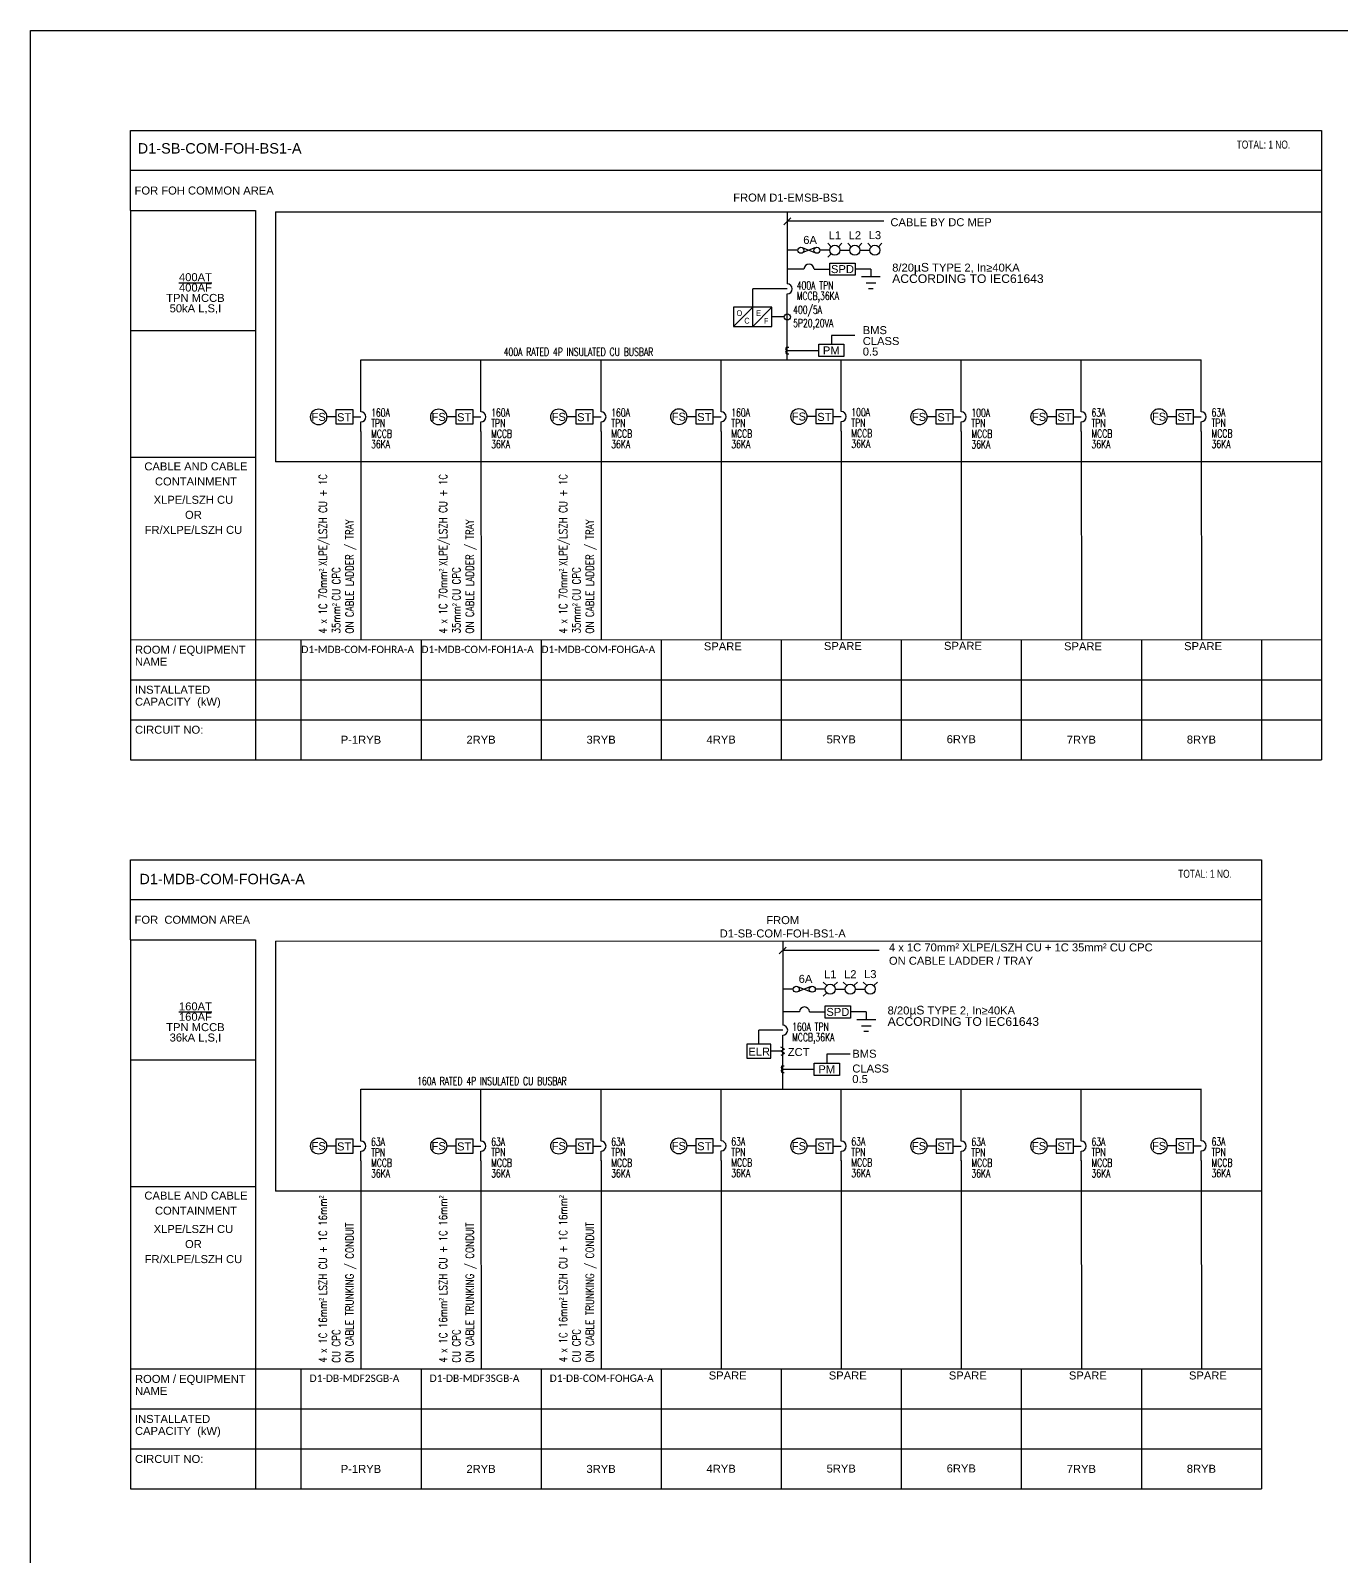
# Model space of a CAD drawing. Header units: inches. Extents: x 155818 to 1515405, y 4999 to 215277.
# Drawn here: x 155818 to 188575, y 177141 to 215277 of the extents above; entities that cross this region are included whole.
import ezdxf
from ezdxf.enums import TextEntityAlignment as Align

# ---------------------------------------------------------------- set-up
doc = ezdxf.new("R2010")
doc.units = ezdxf.units.IN
doc.header["$MEASUREMENT"] = 0
for name, color, linetype in [('-ME-E-Sch DB', 7, 'Continuous'), ('-ME-E-Sch DB_Tx', 7, 'Continuous'), ('E-_ELEC----_E-', 7, 'Continuous'), ('E_ELEC----_E-', 7, 'Continuous')]:
    doc.layers.add(name, color=color, linetype=linetype)
doc.styles.add('-ME-Romans', font='romans.shx', dxfattribs={"width": 0.7})
doc.styles.add('-ME_Romans', font='romans.shx', dxfattribs={"width": 0.8})
doc.styles.add('arial', font='arial.ttf')
doc.styles.add('EL-STY2_7.5', font='ARIALN.TTF', dxfattribs={"height": 7.5})
doc.styles.get("Standard").update_dxf_attribs({"font": 'arial.ttf'})
doc.dimstyles.get("Standard").update_dxf_attribs({"dimtxt": 0.18, "dimasz": 0.18, "dimexe": 0.18, "dimexo": 0.0625, "dimgap": 0.09, "dimtad": 0, "dimtih": 1, "dimtoh": 1, "dimdec": 4, "dimzin": 0, "dimdsep": 46, "dimtxsty": 'Standard', "dimcen": 0.09, "dimadec": 0, "dimazin": 0, "dimtfac": 1, "dimtdec": 4, "dimtofl": 0, "dimtmove": 0, "dimatfit": 3, "dimfxl": 1, "dimtolj": 1, "dimtzin": 0, "dimarcsym": 0})

# ---------------------------------------------------------------- blocks, each defined once
blk = doc.blocks.new('ELEC0302')
at = {"layer": 'E_ELEC----_E-'}
blk.add_arc((0, 0), 250, 270, 90, dxfattribs=at)
blk = doc.blocks.new('COIL_1')
at = {"ltscale": 0.5}
for p, q in [((0, 2.5), (1.2, 2.5)), ((0, -2.5), (1.2, -2.5))]:
    blk.add_line(p, q, dxfattribs=at)
for centre in [(0, 1.3), (0, -1.3)]:
    blk.add_arc(centre, 1.26, 90, 270, dxfattribs=at)
blk = doc.blocks.new('ELEC0327')
for p, q in [((151, 57), (-151, -57)), ((-151, 57), (151, -57))]:
    blk.add_line(p, q)
for centre in [(-200, 0), (200, 0)]:
    blk.add_circle(centre, 75)
blk = doc.blocks.new('ELEC0334')
for p, q in [((-191, 101), (0, 202)), ((-191, 101), (0, 0)), ((-191, -101), (0, 0)), ((-191, -101), (0, -202))]:
    blk.add_line(p, q)

msp = doc.modelspace()

# ---------------------------------------------------------------- linework, layer by layer
at = {"layer": '-ME-E-Sch DB', "color": 3}
for p, q in [((158318, 210777), (161442, 210777)), ((158318, 210777), (158318, 197053)), ((161442, 210777), (161443, 197053)), ((161942, 210746), (188075, 210749)), ((161942, 210746), (161942, 204499)), ((174641, 210423), (174814, 210596)), ((174728, 210746), (174728, 208945)), ((177140, 210510), (174729, 210510)), ((175395, 209315), (175791, 209315)), ((176816, 209315), (176420, 209315)), ((176581, 209130), (177051, 209130)), ((176816, 209315), (176816, 209130)), ((174728, 208821), (173864, 208821)), ((173864, 208360), (173864, 208821)), ((174728, 207045), (174728, 208695)), ((176700, 208972), (176936, 208972)), ((176759, 208832), (176872, 208832)), ((158318, 207777), (161442, 207777)), ((164073, 207045), (185073, 207046)), ((163443, 205621), (163217, 205621)), ((163876, 205796), (163443, 205796)), ((163443, 205796), (163443, 205446)), ((163876, 205446), (163876, 205796)), ((163876, 205621), (164073, 205621)), ((166443, 205621), (166217, 205621)), ((166876, 205796), (166443, 205796)), ((166443, 205796), (166443, 205446)), ((166876, 205446), (166876, 205796)), ((166876, 205621), (167073, 205621)), ((169443, 205622), (169217, 205622)), ((169876, 205797), (169443, 205797)), ((169443, 205797), (169443, 205447)), ((169876, 205447), (169876, 205797)), ((169876, 205622), (170073, 205622)), ((172443, 205626), (172217, 205626)), ((172876, 205801), (172443, 205801)), ((172443, 205801), (172443, 205451)), ((172876, 205451), (172876, 205801)), ((172876, 205626), (173073, 205626)), ((175443, 205630), (175217, 205630)), ((175876, 205805), (175443, 205805)), ((175443, 205805), (175443, 205455)), ((175876, 205455), (175876, 205805)), ((175876, 205630), (176073, 205630)), ((178443, 205621), (178217, 205621)), ((178876, 205796), (178443, 205796)), ((178443, 205796), (178443, 205446)), ((178876, 205446), (178876, 205796)), ((178876, 205621), (179073, 205621)), ((181443, 205622), (181217, 205622)), ((181876, 205797), (181443, 205797)), ((181443, 205797), (181443, 205447)), ((181876, 205447), (181876, 205797)), ((181876, 205622), (182073, 205622)), ((184443, 205626), (184217, 205626)), ((184876, 205801), (184443, 205801)), ((184443, 205801), (184443, 205451)), ((184876, 205451), (184876, 205801)), ((184876, 205626), (185073, 205626)), ((163443, 205446), (163876, 205446)), ((164073, 205255), (164073, 205496)), ((164073, 205255), (164075, 200054)), ((166443, 205446), (166876, 205446)), ((167073, 205255), (167073, 205496)), ((167073, 205255), (167075, 200054)), ((169443, 205447), (169876, 205447)), ((170073, 205256), (170073, 205497)), ((170073, 205255), (170075, 200054)), ((172443, 205451), (172876, 205451)), ((173073, 205260), (173073, 205501)), ((173073, 205255), (173075, 200054)), ((175443, 205455), (175876, 205455)), ((176073, 205264), (176073, 205505)), ((176073, 205264), (176075, 200063)), ((178443, 205446), (178876, 205446)), ((179073, 205255), (179073, 205496)), ((179073, 205255), (179075, 200054)), ((181443, 205447), (181876, 205447)), ((182073, 205256), (182073, 205497)), ((182073, 205256), (182075, 200055)), ((184443, 205451), (184876, 205451)), ((185073, 205260), (185073, 205501)), ((185073, 205260), (185075, 200059)), ((158328, 204615), (161448, 204615)), ((188075, 204499), (161942, 204499)), ((158328, 200053), (188075, 200054)), ((162575, 200054), (162575, 197053)), ((165575, 200054), (165575, 197053)), ((168575, 200054), (168575, 197053)), ((171575, 200054), (171575, 197053)), ((174575, 200054), (174575, 197053)), ((177575, 200054), (177575, 197053)), ((180575, 200054), (180575, 197053)), ((183575, 200054), (183575, 197053)), ((186575, 200054), (186575, 197053)), ((158328, 199053), (188075, 199053)), ((158328, 198053), (188075, 198053)), ((158318, 197053), (188075, 197053)), ((158318, 192553), (161443, 192553)), ((158318, 192553), (158318, 178829)), ((161443, 192553), (161443, 178829)), ((161943, 192522), (186575, 192524)), ((161943, 192522), (161943, 186275)), ((174527, 192200), (174700, 192373)), ((174613, 192523), (174613, 190417)), ((177026, 192286), (174614, 192286)), ((175280, 190750), (175676, 190750)), ((176701, 190750), (176306, 190750)), ((176701, 190750), (176701, 190565)), ((176466, 190565), (176936, 190565)), ((176585, 190407), (176822, 190407)), ((174319, 189941), (173719, 189941)), ((173719, 189941), (173719, 189591)), ((174613, 190293), (174019, 190293)), ((174019, 189941), (174019, 190293)), ((174319, 189591), (174319, 189941)), ((174613, 188822), (174613, 190167)), ((176644, 190267), (176758, 190267)), ((158318, 189553), (161443, 189553)), ((173719, 189591), (174319, 189591)), ((174614, 189766), (174319, 189766)), ((164073, 188821), (185073, 188821)), ((163444, 187397), (163217, 187397)), ((163876, 187572), (163444, 187572)), ((163444, 187572), (163444, 187222)), ((163876, 187222), (163876, 187572)), ((163876, 187397), (164073, 187397)), ((164073, 187030), (164073, 187272)), ((166444, 187397), (166217, 187397)), ((166876, 187572), (166444, 187572)), ((166444, 187572), (166444, 187222)), ((166876, 187222), (166876, 187572)), ((166876, 187397), (167073, 187397)), ((167073, 187030), (167073, 187272)), ((169444, 187398), (169217, 187398)), ((169876, 187573), (169444, 187573)), ((169444, 187573), (169444, 187223)), ((169876, 187223), (169876, 187573)), ((169876, 187398), (170073, 187398)), ((170073, 187031), (170073, 187273)), ((172444, 187402), (172217, 187402)), ((172876, 187577), (172444, 187577)), ((172444, 187577), (172444, 187227)), ((172876, 187227), (172876, 187577)), ((172876, 187402), (173073, 187402)), ((173073, 187036), (173073, 187277)), ((175444, 187396), (175217, 187396)), ((175876, 187571), (175444, 187571)), ((175444, 187571), (175444, 187221)), ((175876, 187221), (175876, 187571)), ((175876, 187396), (176073, 187396)), ((176073, 187029), (176073, 187271)), ((178444, 187397), (178217, 187397)), ((178876, 187572), (178444, 187572)), ((178444, 187572), (178444, 187222)), ((178876, 187222), (178876, 187572)), ((178876, 187397), (179073, 187397)), ((179073, 187031), (179073, 187272)), ((181444, 187398), (181217, 187398)), ((181876, 187573), (181444, 187573)), ((181444, 187573), (181444, 187223)), ((181876, 187223), (181876, 187573)), ((181876, 187398), (182073, 187398)), ((182073, 187032), (182073, 187273)), ((184444, 187402), (184217, 187402)), ((184876, 187577), (184444, 187577)), ((184444, 187577), (184444, 187227)), ((184876, 187227), (184876, 187577)), ((184876, 187402), (185073, 187402)), ((185073, 187036), (185073, 187277)), ((163444, 187222), (163876, 187222)), ((164073, 187030), (164075, 181830)), ((166444, 187222), (166876, 187222)), ((167073, 187027), (167075, 181827)), ((169444, 187223), (169876, 187223)), ((170073, 187036), (170075, 181835)), ((172444, 187227), (172876, 187227)), ((173073, 187036), (173075, 181835)), ((175444, 187221), (175876, 187221)), ((176073, 187034), (176075, 181833)), ((178444, 187222), (178876, 187222)), ((179073, 187035), (179075, 181834)), ((181444, 187223), (181876, 187223)), ((182073, 187036), (182075, 181835)), ((184444, 187227), (184876, 187227)), ((185073, 187036), (185075, 181835)), ((158329, 186391), (161448, 186391)), ((186575, 186275), (161943, 186275)), ((158329, 181829), (186575, 181830)), ((162575, 181830), (162575, 178829)), ((165575, 181830), (165575, 178829)), ((168575, 181830), (168575, 178829)), ((171575, 181830), (171575, 178829)), ((174575, 181830), (174575, 178829)), ((177575, 181830), (177575, 178829)), ((180575, 181830), (180575, 178829)), ((183575, 181830), (183575, 178829)), ((186575, 181830), (186575, 178829)), ((158328, 180829), (186575, 180829)), ((158328, 179829), (186575, 179829)), ((158318, 178829), (186575, 178829))]:
    msp.add_line(p, q, dxfattribs=at)
for points in [[(158318, 210777), (158318, 212777), (188075, 212779), (188075, 197053)], [(188075, 211779), (158318, 211777)], [(174978, 209786), (174728, 209786)], [(175791, 209786), (175541, 209786)], [(175145, 209315), (174728, 209315)], [(174728, 207282), (175513, 207282)], [(164073, 206017), (164073, 207045)], [(167073, 206017), (167073, 207045)], [(170073, 206018), (170073, 207046)], [(173073, 206022), (173073, 207050)], [(176073, 206027), (176073, 207054)], [(179073, 206018), (179073, 207045)], [(182073, 206019), (182073, 207046)], [(185073, 206023), (185073, 207051)], [(164073, 205746), (164073, 206017)], [(167073, 205746), (167073, 206017)], [(170073, 205747), (170073, 206018)], [(173073, 205751), (173073, 206022)], [(176073, 205755), (176073, 206027)], [(179073, 205746), (179073, 206018)], [(182073, 205747), (182073, 206019)], [(185073, 205751), (185073, 206023)], [(158318, 192553), (158318, 194553), (186575, 194555), (186575, 178829)], [(186575, 193554), (158318, 193553)], [(174863, 191318), (174613, 191318)], [(175676, 191318), (175426, 191318)], [(175030, 190750), (174613, 190750)], [(174613, 189318), (175398, 189318)], [(164073, 187793), (164073, 188821)], [(167073, 187793), (167073, 188821)], [(170073, 187794), (170073, 188822)], [(173073, 187798), (173073, 188826)], [(176073, 187792), (176073, 188820)], [(179073, 187793), (179073, 188821)], [(182073, 187794), (182073, 188822)], [(185073, 187798), (185073, 188826)], [(164073, 187522), (164073, 187793)], [(167073, 187522), (167073, 187793)], [(170073, 187523), (170073, 187794)], [(173073, 187527), (173073, 187798)], [(176073, 187521), (176073, 187792)], [(179073, 187522), (179073, 187793)], [(182073, 187523), (182073, 187794)], [(185073, 187527), (185073, 187798)]]:
    msp.add_lwpolyline(points, dxfattribs=at)
for points in [[(175791, 209467), (176420, 209467), (176420, 209162), (175791, 209162)], [(175513, 207435), (176142, 207435), (176142, 207129), (175513, 207129)], [(175676, 190903), (176306, 190903), (176306, 190597), (175676, 190597)], [(175398, 189471), (176028, 189471), (176028, 189165), (175398, 189165)]]:
    msp.add_lwpolyline(points, close=True, dxfattribs=at)
for centre in [(163017, 205621), (166017, 205621), (169017, 205622), (172017, 205626), (175017, 205630), (178017, 205621), (181017, 205622), (184017, 205626), (163017, 187397), (166017, 187397), (169017, 187398), (172017, 187402), (175017, 187396), (178017, 187397), (181017, 187398), (184017, 187402)]:
    msp.add_circle(centre, 200, dxfattribs=at)
at = {"color": 3}
msp.add_line((174344, 208360), (173384, 208360), dxfattribs=at)
for points in [[(173864, 208360), (173384, 207880)], [(173384, 208360), (173384, 207880), (174344, 207880)], [(173864, 207880), (173864, 208360)], [(174344, 208360), (173864, 207880)], [(174344, 207880), (174344, 208360)], [(174651, 208120), (174344, 208120)]]:
    msp.add_lwpolyline(points, dxfattribs=at)
msp.add_circle((174728, 208120), 76.8, dxfattribs=at)
at = {"layer": 'Defpoints'}
msp.add_lwpolyline([(155818, 215277), (261093, 215277), (261093, 134327), (155818, 134327)], close=True, dxfattribs=at)
at = {"layer": 'E-_ELEC----_E-', "color": 3}
for p, q in [((175827, 209874), (175739, 209962)), ((176004, 209874), (176092, 209962)), ((176041, 209786), (176291, 209786)), ((176327, 209874), (176239, 209962)), ((176504, 209874), (176592, 209962)), ((176541, 209786), (176791, 209786)), ((176827, 209874), (176739, 209962)), ((177004, 209874), (177092, 209962)), ((175827, 209697), (175739, 209609)), ((175713, 191407), (175624, 191495)), ((175889, 191407), (175978, 191495)), ((176213, 191407), (176124, 191495)), ((176389, 191407), (176478, 191495)), ((176713, 191407), (176624, 191495)), ((176889, 191407), (176978, 191495)), ((175713, 191230), (175624, 191142)), ((175926, 191318), (176176, 191318)), ((176426, 191318), (176676, 191318))]:
    msp.add_line(p, q, dxfattribs=at)
for centre in [(175916, 209786), (176416, 209786), (176916, 209786), (175801, 191318), (176301, 191318), (176801, 191318)]:
    msp.add_circle(centre, 125, dxfattribs=at)

# ---------------------------------------------------------------- block references
at = {"layer": '-ME-E-Sch DB', "color": 3}
for p in [(175266, 209786), (175151, 191318)]:
    msp.add_blockref('ELEC0327', p, dxfattribs=at)
at = {"layer": '-ME-E-Sch DB', "color": 3, "xscale": 0.5, "yscale": 0.5, "zscale": 0.5}
for name, p, rotation in [('ELEC0302', (175270, 209315), 90), ('ELEC0302', (175155, 190750), 90), ('ELEC0334', (174566, 189766), 180)]:
    msp.add_blockref(name, p, dxfattribs=dict(at, rotation=rotation))
at = {"layer": '-ME-E-Sch DB', "color": 3}
for name, p, xscale, yscale, zscale in [('ELEC0302', (174728, 208820), 0.5, 0.5, 0.5), ('COIL_1', (174728, 207282), 33.333333, 33.333333, 33.333333), ('ELEC0302', (164073, 205621), 0.5, 0.5, 0.5), ('ELEC0302', (167073, 205621), 0.5, 0.5, 0.5), ('ELEC0302', (170073, 205622), 0.5, 0.5, 0.5), ('ELEC0302', (173073, 205626), 0.5, 0.5, 0.5), ('ELEC0302', (176073, 205630), 0.5, 0.5, 0.5), ('ELEC0302', (179073, 205621), 0.5, 0.5, 0.5), ('ELEC0302', (182073, 205622), 0.5, 0.5, 0.5), ('ELEC0302', (185073, 205626), 0.5, 0.5, 0.5), ('ELEC0302', (174613, 190292), 0.5, 0.5, 0.5), ('COIL_1', (174613, 189318), 33.333333, 33.333333, 33.333333), ('ELEC0302', (164073, 187397), 0.5, 0.5, 0.5), ('ELEC0302', (167073, 187397), 0.5, 0.5, 0.5), ('ELEC0302', (170073, 187398), 0.5, 0.5, 0.5), ('ELEC0302', (173073, 187402), 0.5, 0.5, 0.5), ('ELEC0302', (176073, 187396), 0.5, 0.5, 0.5), ('ELEC0302', (179073, 187397), 0.5, 0.5, 0.5), ('ELEC0302', (182073, 187398), 0.5, 0.5, 0.5), ('ELEC0302', (185073, 187402), 0.5, 0.5, 0.5)]:
    msp.add_blockref(name, p, dxfattribs=dict(at, xscale=xscale, yscale=yscale, zscale=zscale))

# ---------------------------------------------------------------- texts
for s, p in [('SPD', (176106, 209315)), ('PM', (175827, 207282)), ('SPD', (175991, 190750)), ('PM', (175713, 189318))]:
    msp.add_text(s, height=200, dxfattribs=at).set_placement(p, align=Align.MIDDLE_CENTER)
at = {"layer": '-ME-E-Sch DB', "color": 3, "style": 'arial'}
for p in [(163017, 205621), (166017, 205621), (169017, 205622), (172017, 205626), (175017, 205630), (178017, 205621), (181017, 205622), (184017, 205626), (163017, 187397), (166017, 187397), (169017, 187398), (172017, 187402), (175017, 187396), (178017, 187397), (181017, 187398), (184017, 187402)]:
    msp.add_text('FS', height=200, dxfattribs=at).set_placement(p, align=Align.MIDDLE)
for s, p in [('ST', (163476, 205513)), ('ST', (166476, 205513)), ('ST', (169476, 205514)), ('ST', (172476, 205518)), ('ST', (175476, 205522)), ('ST', (178476, 205513)), ('ST', (181476, 205514)), ('ST', (184476, 205518)), ('ELR', (173752, 189658)), ('ST', (163476, 187289)), ('ST', (166476, 187289)), ('ST', (169476, 187290)), ('ST', (172476, 187294)), ('ST', (175476, 187288)), ('ST', (178476, 187289)), ('ST', (181476, 187290)), ('ST', (184476, 187294))]:
    msp.add_text(s, height=200, dxfattribs=at).set_placement(p)
at = {"layer": '-ME-E-Sch DB', "color": 3, "char_height": 200, "width": 8064.47, "attachment_point": 1}
for s, insert in [('CABLE BY DC MEP', (177305, 210586)), (' 4 x 1C 70mm² XLPE/LSZH CU + 1C 35mm² CU CPC\\P ON CABLE LADDER / TRAY   ', (177190, 192463))]:
    msp.add_mtext(s, dxfattribs=dict(at, insert=insert))
at = {"layer": '-ME-E-Sch DB', "color": 3, "char_height": 200, "attachment_point": 1, "line_spacing_factor": 0.789273}
for s, insert, width in [('6A', (175126, 210144), 921.41), ('BMS', (176613, 207889), 737.13), ('CLASS 0.5', (176613, 207617), 737.13), ('6A', (175012, 191677), 921.41), ('BMS', (176352, 189806), 737.13), ('CLASS 0.5', (176352, 189436), 737.13)]:
    msp.add_mtext(s, dxfattribs=dict(at, insert=insert, width=width))
at = {"layer": '-ME-E-Sch DB', "color": 3, "char_height": 200, "width": 6030.79, "attachment_point": 1, "line_spacing_factor": 0.789273, "style": '-ME-Romans'}
for s, insert in [('{\\W1;\\fArial|b0|i0|c0|p34;8/20\\H1.08333x;µS\\H0.92308x; TYPE 2, In≥40KA \\P\\H1.08333x;ACCORDING TO IEC61643}', (177349, 209469)), ('400A RATED 4P INSULATED CU BUSBAR', (167641, 207346)), ('{\\W1;\\fArial|b0|i0|c0|p34;8/20\\H1.08333x;µS\\H0.92308x; TYPE 2, In≥40KA \\P\\H1.08333x;ACCORDING TO IEC61643}', (177234, 190904)), ('160A RATED 4P INSULATED CU BUSBAR', (165478, 189122))]:
    msp.add_mtext(s, dxfattribs=dict(at, insert=insert))
at = {"layer": '-ME-E-Sch DB', "color": 3, "insert": (174739, 189747), "char_height": 200, "width": 773.59, "attachment_point": 4, "style": 'arial'}
msp.add_mtext('\\pxsm0.8,ql;ZCT', dxfattribs=at)
at = {"layer": '-ME-E-Sch DB_Tx', "color": 3}
for s, p in [('D1-SB-COM-FOH-BS1-A', (158495, 212202)), ('D1-MDB-COM-FOHGA-A', (158537, 193942))]:
    msp.add_text(s, height=260, dxfattribs=at).set_placement(p)
at = {"layer": '-ME-E-Sch DB_Tx', "color": 3, "width": 0.75}
for p in [(185956, 212427), (184496, 194203)]:
    msp.add_text('TOTAL: 1 NO.', height=200, dxfattribs=at).set_placement(p, align=Align.MIDDLE_LEFT)
at = {"layer": '-ME-E-Sch DB_Tx', "color": 3}
for s, p in [('ROOM / EQUIPMENT ', (158428, 199803)), ('NAME', (158428, 199503)), ('INSTALLATED ', (158428, 198803)), ('CAPACITY  (kW)', (158428, 198503)), ('CIRCUIT NO:', (158428, 197803)), ('ROOM / EQUIPMENT ', (158429, 181579)), ('NAME', (158429, 181279)), ('CAPACITY  (kW)', (158429, 180279)), ('INSTALLATED ', (158429, 180579)), ('CIRCUIT NO:', (158429, 179579))]:
    msp.add_text(s, height=200, dxfattribs=at).set_placement(p, align=Align.MIDDLE_LEFT)
for s, p in [('P-1RYB', (164075, 197553)), ('2RYB', (167075, 197554)), ('3RYB', (170075, 197554)), ('4RYB', (173075, 197558)), ('5RYB', (176075, 197562)), ('6RYB', (179075, 197566)), ('7RYB', (182075, 197554)), ('8RYB', (185075, 197558)), ('P-1RYB', (164075, 179329)), ('2RYB', (167075, 179330)), ('3RYB', (170075, 179330)), ('4RYB', (173075, 179334)), ('5RYB', (176075, 179338)), ('6RYB', (179075, 179342)), ('7RYB', (182075, 179330)), ('8RYB', (185075, 179334))]:
    msp.add_text(s, height=200, dxfattribs=at).set_placement(p, align=Align.MIDDLE_CENTER)
at = {"layer": '-ME-E-Sch DB_Tx', "color": 3, "char_height": 200}
for s, insert, width, attachment_point in [('FOR FOH COMMON AREA', (158418, 211277), 64987.82, 4), ('FROM D1-EMSB-BS1', (174758, 211101), 2898.88, 5), ('{\\fCalibri|b0|i0|c0|p34;\\H0.91667x;D1-MDB-COM-FOHRA-A}', (162585, 199902), 2921.49, 1), ('{\\fCalibri|b0|i0|c0|p34;\\H0.91667x;D1-MDB-COM-FOH1A-A}', (165585, 199902), 2921.49, 1), ('{\\fCalibri|b0|i0|c0|p34;\\H0.91667x;D1-MDB-COM-FOHGA-A}', (168585, 199903), 2921.49, 1), ('SPARE', (172643, 199987), 1053.41, 1), ('SPARE', (175643, 199996), 1053.41, 1), ('SPARE', (178643, 200000), 1053.41, 1), ('SPARE', (181643, 199988), 1053.41, 1), ('SPARE', (184643, 199992), 1053.41, 1), ('FOR  COMMON AREA', (158418, 193053), 64987.82, 4), ('FROM D1-SB-COM-FOH-BS1-A', (174613, 192877), 3686.54, 5), ('{\\fCalibri|b0|i0|c0|p34;\\H0.91667x;D1-DB-MDF2SGB-A }', (162791, 181687), 1753.57, 1), ('{\\fCalibri|b0|i0|c0|p34;\\H0.91667x;D1-DB-MDF3SGB-A}', (165791, 181688), 1753.57, 1), ('{\\fCalibri|b0|i0|c0|p34;\\H0.91667x;D1-DB-COM-FOHGA-A}', (168791, 181689), 1753.57, 1), ('SPARE', (172764, 181765), 1053.41, 1), ('SPARE', (175764, 181765), 1053.41, 1), ('SPARE', (178764, 181765), 1053.41, 1), ('SPARE', (181764, 181765), 1053.41, 1), ('SPARE', (184764, 181765), 1053.41, 1)]:
    msp.add_mtext(s, dxfattribs=dict(at, insert=insert, width=width, attachment_point=attachment_point))
at = {"layer": '-ME-E-Sch DB_Tx', "color": 3, "char_height": 200, "width": 4377.18}
for s, insert, attachment_point, line_spacing_factor in [('\\pxsa0.78,qc;{\\L400AT\\P}400AF\\P\\ps*;TPN MCCB\\P50kA L,S,I ', (157750, 209213), 1, 0.778039), ('\\pxqc;CABLE AND CABLE \\PCONTAINMENT', (159951, 204195), 5, 1.128527), ('\\pxqc;XLPE/LSZH CU\\POR\\PFR/XLPE/LSZH CU', (159888, 203172), 5, 1.128527), ('\\pxsa0.78,qc;{\\L160AT\\P}160AF\\P\\ps*;TPN MCCB\\P36kA L,S,I ', (157750, 190989), 1, 0.778039), ('\\pxqc;CABLE AND CABLE \\PCONTAINMENT', (159952, 185971), 5, 1.128527), ('\\pxqc;XLPE/LSZH CU\\POR\\PFR/XLPE/LSZH CU', (159888, 184948), 5, 1.128527)]:
    msp.add_mtext(s, dxfattribs=dict(at, insert=insert, attachment_point=attachment_point, line_spacing_factor=line_spacing_factor))
at = {"layer": '-ME-E-Sch DB_Tx', "color": 3, "char_height": 200, "attachment_point": 1, "line_spacing_factor": 0.789273, "style": '-ME-Romans'}
for s, insert, width in [('400A TPN  MCCB,36KA', (174964, 209007), 1181.82), ('160A\\PTPN  MCCB\\P36KA', (164328, 205828), 460.71), ('160A\\PTPN  MCCB\\P36KA', (167328, 205828), 460.71), ('160A\\PTPN  MCCB\\P36KA', (170328, 205829), 460.71), ('160A\\PTPN  MCCB\\P36KA', (173328, 205829), 460.71), ('100A\\PTPN  MCCB\\P36KA', (176328, 205837), 460.71), ('100A\\PTPN  MCCB\\P36KA', (179328, 205824), 460.71), ('63A\\PTPN  MCCB\\P36KA', (182328, 205829), 460.71), ('63A\\PTPN  MCCB\\P36KA', (185328, 205833), 460.71), ('160A TPN  MCCB,36KA', (174849, 190479), 1181.82), ('63A\\PTPN  MCCB\\P36KA', (164328, 187604), 460.71), ('63A\\PTPN  MCCB\\P36KA', (167328, 187605), 460.71), ('63A\\PTPN  MCCB\\P36KA', (170328, 187605), 460.71), ('63A\\PTPN  MCCB\\P36KA', (173328, 187611), 460.71), ('63A\\PTPN  MCCB\\P36KA', (176328, 187612), 460.71), ('63A\\PTPN  MCCB\\P36KA', (179328, 187604), 460.71), ('63A\\PTPN  MCCB\\P36KA', (182328, 187605), 460.71), ('63A\\PTPN  MCCB\\P36KA', (185328, 187609), 460.71)]:
    msp.add_mtext(s, dxfattribs=dict(at, insert=insert, width=width))
at = {"layer": '-ME-E-Sch DB_Tx', "color": 3, "insert": (174874, 208399), "char_height": 200, "width": 1421.7, "attachment_point": 1, "style": '-ME-Romans'}
msp.add_mtext('\\A1;400/5A\\P5P20,20VA', dxfattribs=at)
at = {"layer": '-ME-E-Sch DB_Tx', "color": 3, "char_height": 200, "attachment_point": 1, "rotation": 90, "style": '-ME_Romans'}
for s, insert, width in [('\\A1;4 x 1C 70mm{\\fArial|b0|i0|c134|p32;² \\Fromans.shx|c0;XLPE/LSZH CU + }1C 35mm{\\fArial|b0|i0|c134|p32;² \\Fromans.shx|c0;CU CPC\\P}ON CABLE LADDER / TRAY', (163025, 200206), 4318.95), ('\\A1;4 x 1C 70mm{\\fArial|b0|i0|c134|p32;² \\Fromans.shx|c0;XLPE/LSZH CU + }1C 35mm{\\fArial|b0|i0|c134|p32;² \\Fromans.shx|c0;CU CPC\\P}ON CABLE LADDER / TRAY', (166025, 200206), 4318.95), ('\\A1;4 x 1C 70mm{\\fArial|b0|i0|c134|p32;² \\Fromans.shx|c0;XLPE/LSZH CU + }1C 35mm{\\fArial|b0|i0|c134|p32;² \\Fromans.shx|c0;CU CPC\\P}ON CABLE LADDER / TRAY', (169025, 200206), 4318.95), ('\\A1;4 x 1C 16mm{\\fArial|b0|i0|c134|p32;² \\Fromans.shx|c0;LSZH CU + 1C }16mm{\\fArial|b0|i0|c134|p32;² \\Fromans.shx|c0;CU CPC \\W0.7; \\P}ON CABLE TRUNKING / CONDUIT ', (163025, 181982), 4293), ('\\A1;4 x 1C 16mm{\\fArial|b0|i0|c134|p32;² \\Fromans.shx|c0;LSZH CU + 1C }16mm{\\fArial|b0|i0|c134|p32;² \\Fromans.shx|c0;CU CPC \\W0.7; \\P}ON CABLE TRUNKING / CONDUIT ', (166025, 181983), 4293), ('\\A1;4 x 1C 16mm{\\fArial|b0|i0|c134|p32;² \\Fromans.shx|c0;LSZH CU + 1C }16mm{\\fArial|b0|i0|c134|p32;² \\Fromans.shx|c0;CU CPC \\W0.7; \\P}ON CABLE TRUNKING / CONDUIT ', (169025, 181991), 4293)]:
    msp.add_mtext(s, dxfattribs=dict(at, insert=insert, width=width))
at = {"color": 3, "char_height": 144, "width": 438.73, "attachment_point": 5, "style": 'EL-STY2_7.5'}
for s, insert in [('O', (173531, 208213)), ('E', (174011, 208213)), ('C', (173720, 208024)), ('F', (174200, 208024))]:
    msp.add_mtext(s, dxfattribs=dict(at, insert=insert))
at = {"layer": 'E-_ELEC----_E-', "color": 3, "ltscale": 10, "char_height": 200, "width": 200, "attachment_point": 8, "style": 'arial'}
for s, insert in [('\\pxqc;L1', (175916, 210061)), ('\\pxqc;L2', (176416, 210061)), ('\\pxqc;L3', (176916, 210061)), ('\\pxqc;L1', (175801, 191593)), ('\\pxqc;L2', (176301, 191593)), ('\\pxqc;L3', (176801, 191593))]:
    msp.add_mtext(s, dxfattribs=dict(at, insert=insert))

# ---------------------------------------------------------------- leaders
at = {"layer": '-ME-E-Sch DB', "color": 3}
for points in [[(176415, 207655), (175830, 207655), (175830, 207435)], [(176301, 189691), (175715, 189691), (175715, 189471)]]:
    msp.add_leader(points, dimstyle='Standard', dxfattribs=at)

doc.saveas('drawing.dxf')
